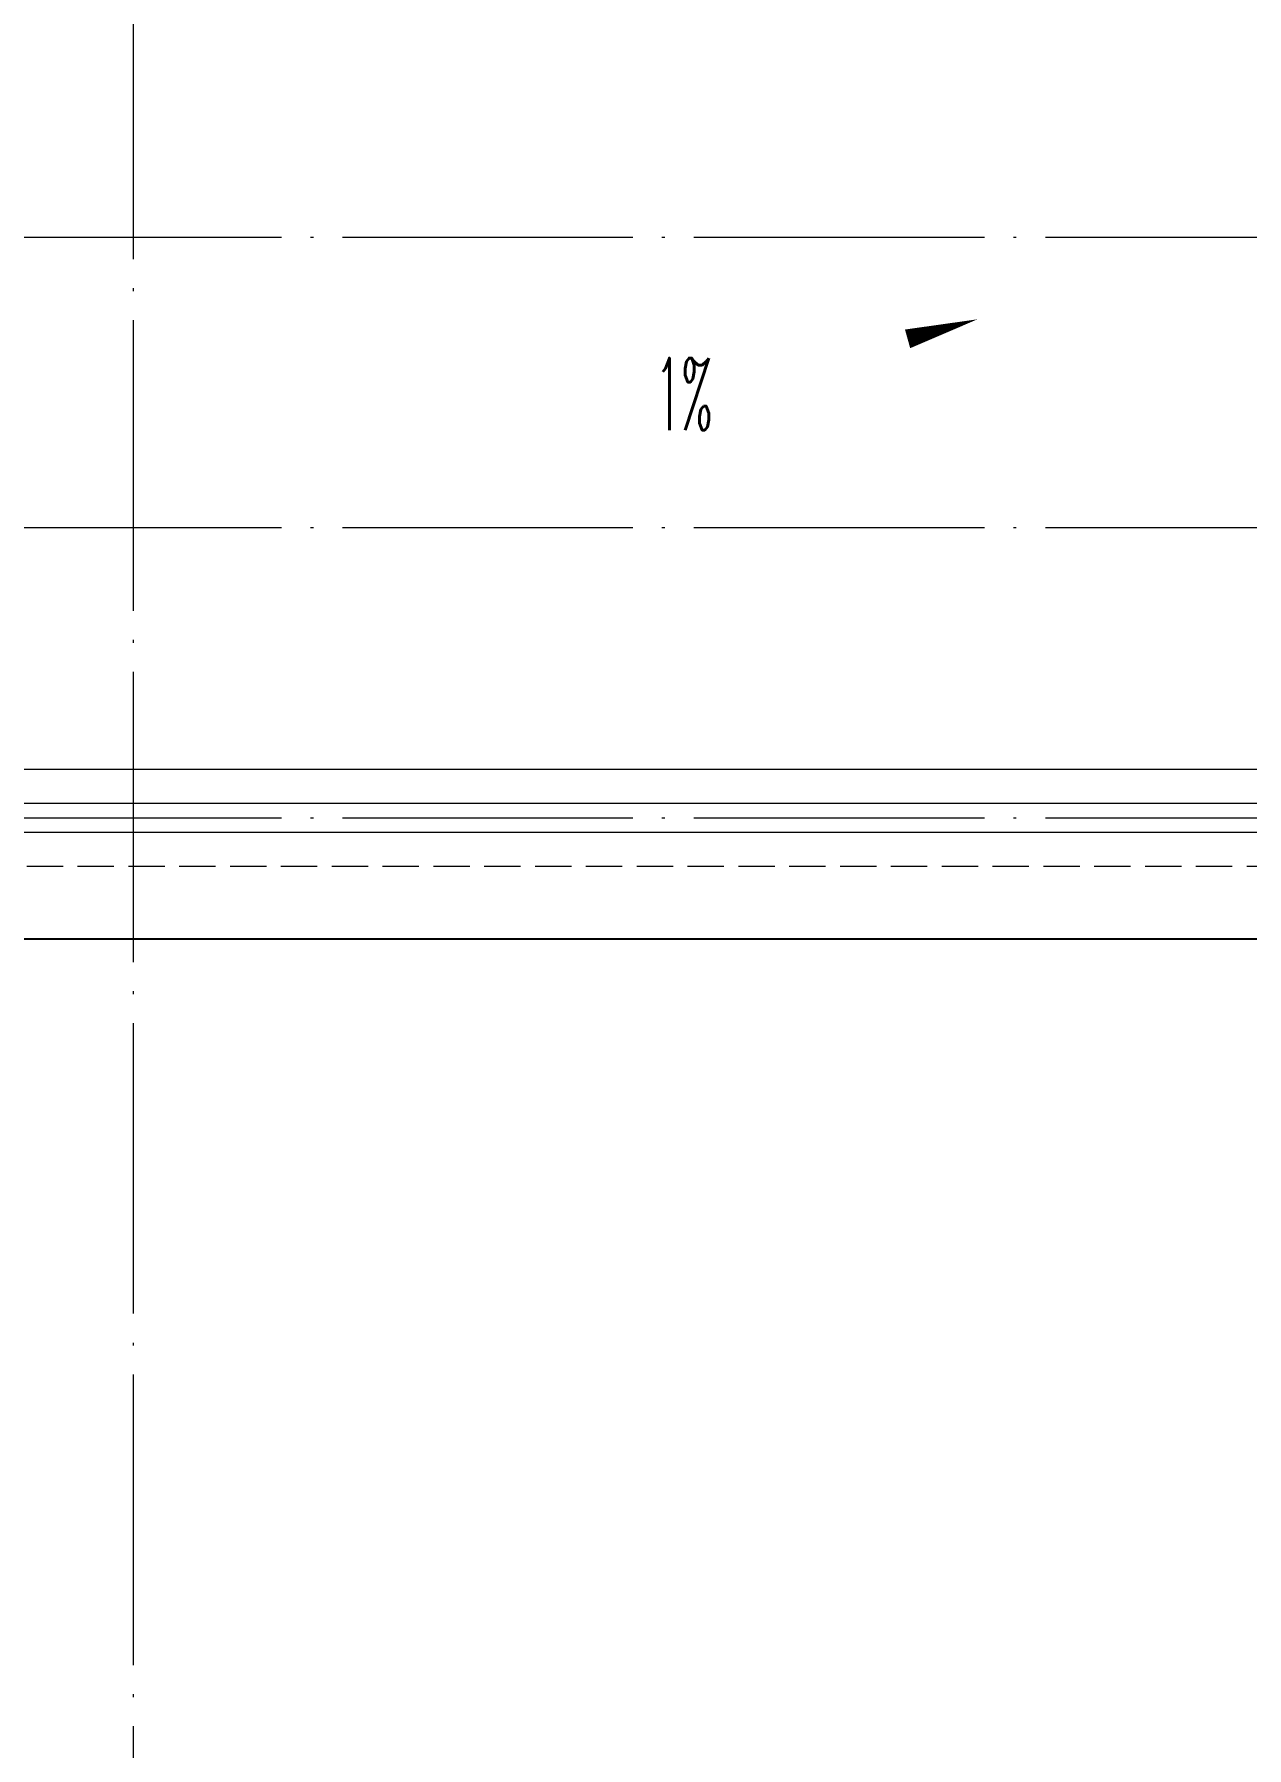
# Model space of a CAD drawing. Extents: x 27938 to 650306, y -92720 to 1524912.
# Drawn here: x 292712 to 295217, y 594028 to 597568 of the extents above; entities that cross this region are included whole.
import ezdxf

# ---------------------------------------------------------------- set-up
doc = ezdxf.new("R2010")
doc.units = 0
doc.header["$LTSCALE"] = 1000
doc.header["$MEASUREMENT"] = 0
doc.linetypes.add('DASH', pattern=[0.35, 0.25, -0.1])
doc.linetypes.add('DOTE', pattern=[2.42, 2, -0.2, 0.02, -0.2])
for name, color, linetype, lineweight in [('DOTE', 19, 'DOTE', 9), ('平面-排水沟', 86, 'Continuous', 15), ('平面-栏杆', 135, 'Continuous', 15), ('平面-看线', 45, 'Continuous', 15)]:
    doc.layers.add(name, color=color, linetype=linetype, lineweight=lineweight)
doc.layers.add('看线', color=251, linetype='Continuous')
doc.styles.add('_TCH_DIM', font='SIMPLEX.shx', dxfattribs={"width": 0.6, "oblique": 10, "bigfont": 'hztxt.shx'})

# ---------------------------------------------------------------- blocks, each defined once
blk = doc.blocks.new('GDGDGRDGDGDR')
at = {"layer": 'DOTE', "linetype": 'DOTE', "ltscale": 0.3}
for p, q in [((292916.6, 612948.8), (292916.6, 593948.8)), ((270116.6, 597148.8), (328916.6, 597148.8)), ((270116.6, 596548.8), (328916.6, 596548.8)), ((270116.6, 595948.8), (328916.6, 595948.8))]:
    blk.add_line(p, q, dxfattribs=at)

msp = doc.modelspace()

# ---------------------------------------------------------------- linework, layer by layer
at = {"layer": '平面-排水沟', "color": 8}
msp.add_lwpolyline([(294170.3, 596841.7, 0, 0, 0), (294660.4, 596978.8, 0, 40, 0), (294516, 596938.4, 0, 0, 0)], format="xyseb", dxfattribs=at)
at = {"layer": '平面-栏杆', "color": 8}
for p, q in [((295816.6, 595978.8), (289916.6, 595978.8)), ((295816.6, 595918.8), (289916.6, 595918.8))]:
    msp.add_line(p, q, dxfattribs=at)
at = {"layer": '平面-看线', "color": 8}
msp.add_line((295816.6, 596048.8), (289916.6, 596048.8), dxfattribs=at)
at = {"layer": '平面-看线', "color": 8, "linetype": 'DASH', "ltscale": 0.3}
msp.add_line((295816.6, 595848.8), (289916.6, 595848.8), dxfattribs=at)
at = {"layer": '看线', "color": 8, "ltscale": 0.5}
msp.add_lwpolyline([(289916.6, 595698.8), (295816.6, 595698.8)], dxfattribs=at)

# ---------------------------------------------------------------- block references
msp.add_blockref('GDGDGRDGDGDR', (0, 0))

# ---------------------------------------------------------------- texts
at = {"layer": '平面-排水沟', "color": 8, "style": '_TCH_DIM', "width": 0.423529}
msp.add_text('1%', height=148.75, dxfattribs=at).set_placement((293994.4, 596749.8))

doc.saveas('drawing.dxf')
